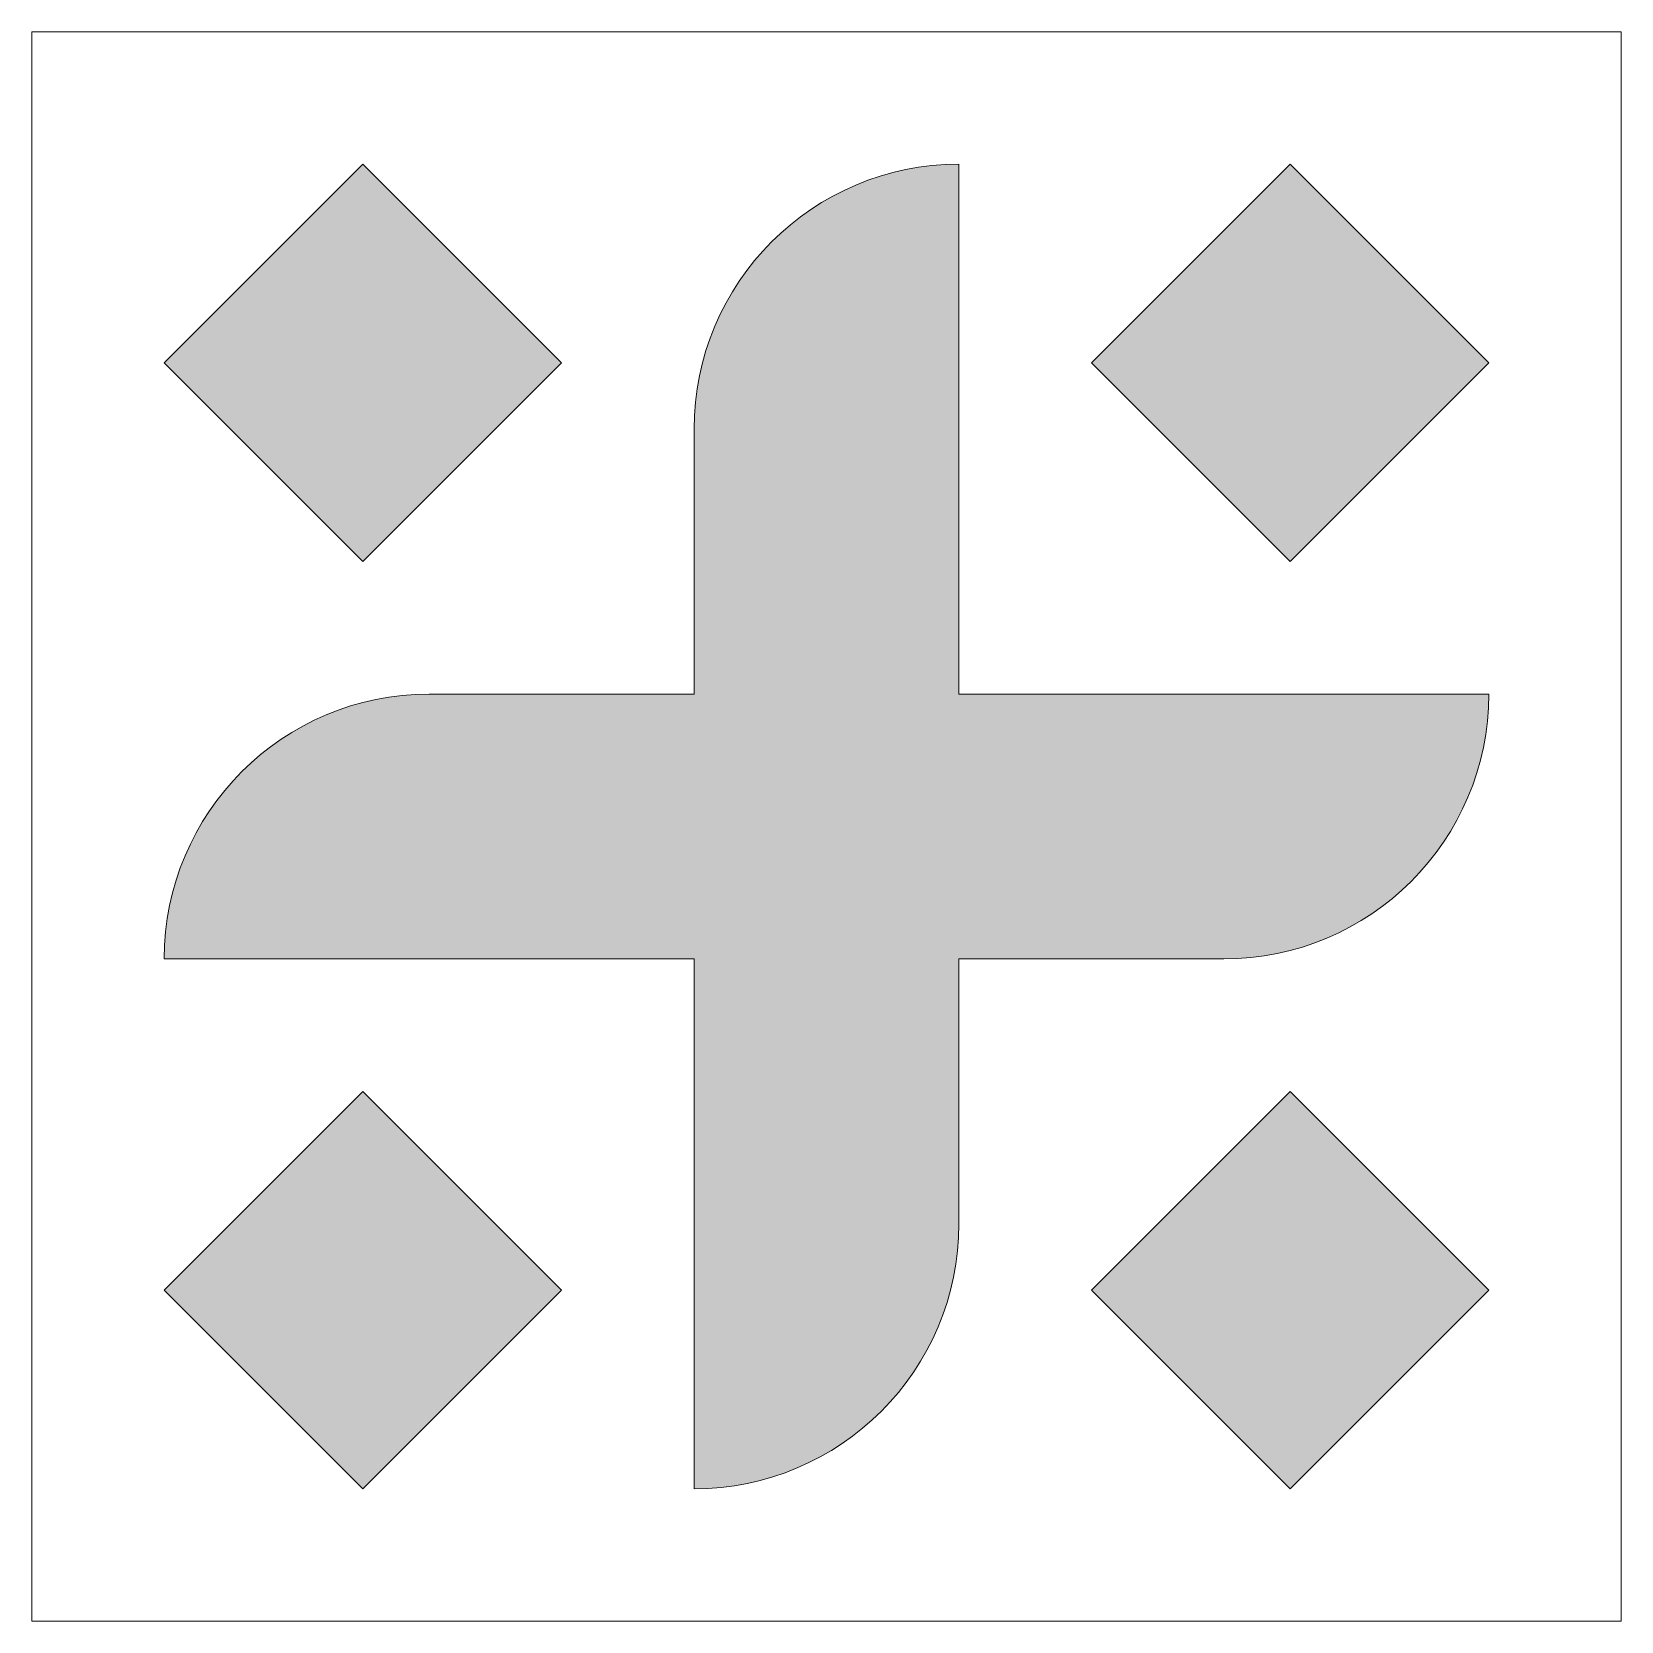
# Model space of a CAD drawing. Header units: millimetres. Extents: x -3 to 3, y -3 to 3.
import ezdxf

# ---------------------------------------------------------------- set-up
doc = ezdxf.new("R2010")
doc.units = ezdxf.units.MM
doc.layers.get('0').update_dxf_attribs({"linetype": 'CONTINUOUS', "lineweight": 0})

msp = doc.modelspace()

# ---------------------------------------------------------------- hatches: boundary and pattern name
h = msp.add_hatch(color=256)
edge = h.paths.add_edge_path(flags=0)
edge.add_arc((0.5, 1.5), 1, 90, 180, ccw=False)
edge.add_line((0.5, 2.5), (0.5, 0.5))
edge.add_line((0.5, 0.5), (2.5, 0.5))
edge.add_arc((1.5, 0.5), 1, 270, 0, ccw=False)
edge.add_line((1.5, -0.5), (0.5, -0.5))
edge.add_line((0.5, -0.5), (0.5, -1.5))
edge.add_arc((-0.5, -1.5), 1, 270, 360, ccw=False)
edge.add_line((-0.5, -2.5), (-0.5, -0.5))
edge.add_line((-0.5, -0.5), (-2.5, -0.5))
edge.add_arc((-1.5, -0.5), 1, 90, 180, ccw=False)
edge.add_line((-1.5, 0.5), (-0.5, 0.5))
edge.add_line((-0.5, 0.5), (-0.5, 1.5))
for points in [[(-1.75, 2.5), (-2.5, 1.75), (-1.75, 1), (-1, 1.75)], [(2.5, 1.75), (1.75, 2.5), (1, 1.75), (1.75, 1)], [(-2.5, -1.75), (-1.75, -2.5), (-1, -1.75), (-1.75, -1)], [(1.75, -2.5), (2.5, -1.75), (1.75, -1), (1, -1.75)]]:
    msp.add_hatch(color=256).paths.add_polyline_path(points, flags=0)

# ---------------------------------------------------------------- linework, layer by layer
for p, q in [((-3, 3), (-3, -3)), ((3, 3), (-3, 3)), ((3, -3), (3, 3)), ((-1.75, 2.5), (-2.5, 1.75)), ((-1, 1.75), (-1.75, 2.5)), ((0.5, 2.5), (0.5, 0.5)), ((1.75, 2.5), (1, 1.75)), ((2.5, 1.75), (1.75, 2.5)), ((-2.5, 1.75), (-1.75, 1)), ((-1.75, 1), (-1, 1.75)), ((1, 1.75), (1.75, 1)), ((1.75, 1), (2.5, 1.75)), ((-0.5, 0.5), (-0.5, 1.5)), ((-1.5, 0.5), (-0.5, 0.5)), ((0.5, 0.5), (2.5, 0.5)), ((-0.5, -0.5), (-2.5, -0.5)), ((-0.5, -2.5), (-0.5, -0.5)), ((1.5, -0.5), (0.5, -0.5)), ((0.5, -0.5), (0.5, -1.5)), ((-1.75, -1), (-2.5, -1.75)), ((-1, -1.75), (-1.75, -1)), ((1.75, -1), (1, -1.75)), ((2.5, -1.75), (1.75, -1)), ((-2.5, -1.75), (-1.75, -2.5)), ((-1.75, -2.5), (-1, -1.75)), ((1, -1.75), (1.75, -2.5)), ((1.75, -2.5), (2.5, -1.75)), ((-3, -3), (3, -3))]:
    msp.add_line(p, q)
for centre, start, end in [((0.5, 1.5), 90, 180), ((-1.5, -0.5), 90, 180), ((1.5, 0.5), 270, 0), ((-0.5, -1.5), 270, 360)]:
    msp.add_arc(centre, 1, start, end)

doc.saveas('drawing.dxf')
